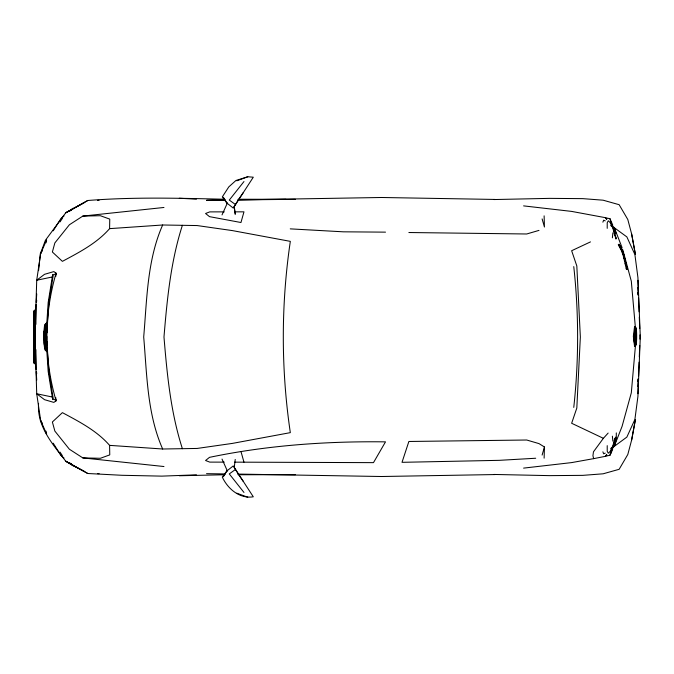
<?xml version="1.0" encoding="UTF-8"?>
<svg xmlns="http://www.w3.org/2000/svg" width="674" height="674" viewBox="0 0 674 674"><rect width="100%" height="100%" fill="white"/><g stroke="black" fill="none" stroke-linecap="round" stroke-linejoin="round"><path stroke-width="1.01" d="M35.924 324.363L36.084 304.378M55.858 276.247L56.102 273.172L53.827 271.605L44.526 274.318L36.716 280.249L34.997 337L36.716 393.751L40.642 420.34L46.616 434.132L45.992 431.149M46.169 329.131L45.444 348.138L46.329 339.797L46.203 328.609M634.967 342.139L635.481 328.642L634.849 334.574L635.119 342.51L634.773 333.31L635.472 327.648A2.814 0.514 -90 0 1 635.953 327.648C637.157 329.148 636.837 353.589 634.959 342.51M46.843 336.478L46.742 341.76M109.592 228.638L109.761 219.117L100.367 215.714L82.818 216.093L69.371 224.779L54.855 242.926L52.378 252.017L62.404 261.36C79.288 252.278 96.795 243.297 109.592 228.638L162.653 224.998L197.137 225.554L232.404 230.601L290.326 241.359C280.974 304.648 280.974 369.352 290.326 432.641L232.404 443.399L197.137 448.446L162.653 449.002L109.592 445.362C96.795 430.703 79.288 421.722 62.404 412.64L52.378 421.983L54.855 431.074L69.371 449.221L82.818 457.907L163.976 466.534M544.12 458.16L544.44 446.972L538.981 443.61L526.706 440.012L408.874 441.478L402.016 462.322L499.333 460.334L535.704 458.244M637.941 381.484L638.008 379.411M616.002 237.897L615.969 238.882L615.126 236.052M637.941 386.531L638.177 378.636M612.877 232.859L612.371 237.829M637.933 393.692L638.48 378.999M638.598 375.848L639.104 362.199M639.297 356.95L639.727 345.4M639.963 339.098L639.963 334.902M44.13 332.602L44.29 344.161L45.259 348.618L44.13 332.602L45.124 332.602M635.725 339.258L634.959 344.675L634.681 344.144M636.416 339.679L635.784 328.305L636.416 339.679L635.649 339.393M47.433 341.566L46.455 349.545A3.96 0.725 -90 0 1 45.773 349.545M634.706 329.721L634.411 342.51L634.63 329.215M36.211 302.281L36.725 293.906M46.767 323.891L48.174 302.525L52.698 274.411M47.509 322.88L48.848 302.525L53.372 274.411M44.172 334.127L44.164 339.898M636.264 340.437L635.447 346.065L634.563 346.495L633.349 336.368L634.571 326.393L635.472 326.932L636.34 333.622M38.57 270.653L40.314 253.997L45.411 240.306L65.749 212.79L87.788 200.498C133.359 196.892 179.057 198.198 224.686 199.243M44.155 332.012L45.183 325.567L45.866 327.901L44.627 333.023L44.155 332.012L45.15 332.012L45.377 329.013M636.391 340.092L635.666 344.675L635.186 343.015L636.062 339.376L636.391 340.092L635.287 339.544M635.574 344.237L631.311 392.816L622.085 426.339L614.258 446.298L612.169 448.623M606.659 454.411L605.597 456.197L609.978 455.287C610.737 448.833 615.387 443.922 615.472 437.14M573.768 407.408C578.89 360.598 578.89 313.402 573.768 266.592M607.215 445.64L607.223 451.327L608.319 453.198L610.13 451.437L612.076 447.148L610.754 448.513M36.455 302.441L36.725 300.419M235.226 459.432L234.249 467.47L238.537 474.445M494.067 474.454L549.622 475.633L582.884 475.355L603.112 473.805L619.136 469.306L627.797 454.512L631.631 440.063L635.38 419.607M631.631 440.063L635.363 419.86M623.054 253.306L621.714 249.119L619.103 244.266L621.816 249.102L620.99 249.498L619.094 246.136M45.992 242.851L46.616 239.868L40.642 253.66L36.716 280.249L52.446 276.947M614.755 438.277L612.75 446.407M56.102 273.172C43.844 314.758 43.844 359.242 56.102 400.828L53.827 402.395L44.526 399.682L36.716 393.751L52.446 397.053M44.627 327.438L45.487 323.613L46.733 322.998L47.407 325.744M45.958 328.609L44.703 334.152L45.293 347.658L45.697 333.579L44.762 337.202L45.756 337.202L46.228 335.391M635.186 341.432L635.616 339.528M635.119 342.51L636.012 338.575L635.59 328.988L635.296 338.988L635.961 336.41L635.262 336.41M615.227 442.38L614.326 446.314L626.862 437.097L634.891 419.489L637.924 396.388L640.3 337L637.924 277.612L634.891 254.511L626.862 236.903L614.258 227.702L612.169 225.377M45.916 329.131L44.762 334.152L44.762 337.202M635.169 341.246L635.582 339.469M635.144 342.139L635.961 338.575M46.641 347.337L46.152 348.399M47.584 347.725L46.725 351.314L45.461 350.556M182.393 225.293C170.749 261.453 167.085 299.332 163.984 337C167.085 374.668 170.749 412.547 182.393 448.707M542.123 455.076L544.44 446.972M615.985 440.434L614.258 446.298L616.297 437.78L616.297 432.91M613.677 446.298L615.893 437.889L613.803 444.41M609.978 455.287L613.509 445.346M55.858 397.753L55.774 400.794L54.442 399.294M635.422 344.827L634.866 345.636L634.057 339.073L634.765 327.648A2.814 0.514 -90 0 1 635.245 327.648M602.885 222.184L603.626 220.196L605.26 220.878M162.653 224.998C147.134 260.147 146.957 299.382 143.697 337C146.957 374.618 147.134 413.853 162.653 449.002M610.812 453.762L612.733 448.951M222.024 214.922L227.424 202.899M45.773 326.25L45.992 325.778M42.125 250.374L40.314 253.997L42.26 250.509M223.397 476.72L226.911 470.915L233.246 465.928L253.298 496.805C239.615 499.004 227.795 488.869 222.285 477.074L226.911 470.915M238.537 199.555L234.249 206.53L235.184 213.439M53.212 230.803L60.963 218.544L64.013 215.975M60.003 221.923L62.278 218.469M608.15 433.062L603.373 438.319L593.465 451.816L592.935 455.708L593.642 458.649L605.176 456.365M239.076 198.687L243.272 192.629M243.971 181.55L229.278 200.094L235.529 204.559M54.442 274.706L55.774 273.206L56.094 274.175M70.997 210.288L73.18 208.249L69.363 211.468M605.597 456.197L606.878 455.076M235.529 469.441L229.278 473.906L243.971 492.45M619.103 244.266L618.277 244.662L618.715 245.437L619.465 245.058M618.943 245.446L619.566 245.1M619.153 245.951L620.577 248.714L621.377 248.318M620.99 249.498L621.816 249.102M87.788 200.498L65.749 212.79L84.065 202.832M590.483 241.89L571.645 250.728L576.818 265.96L580.348 337L576.818 408.04L571.645 423.272L603.373 438.319M605.26 453.122L603.626 453.804L602.885 451.816M236.785 180.817L247.762 176.773L253.298 177.195L233.246 208.072L226.911 203.085L222.285 196.926L228.806 186.883L235.917 180.497L247.762 176.773M538.981 230.39L526.706 233.988L408.874 232.522M620.577 248.714L621.192 249.447M626.188 268.286L627.039 268.092M234.628 462.145L373.48 462.642L385.503 441.858C326.494 441.133 267.325 445.287 209.488 457.351L205.562 460.511L209.732 462.111L224.257 462.137M593.642 458.649L571.603 462.6L523.597 468.118M82.818 216.093L163.976 207.466M196.42 474.833L161.811 476.13L121.952 475.288L87.788 473.502L65.749 461.21C52.656 444.09 36.834 426.549 38.57 403.347M179.309 475.751L224.686 474.757M224.324 200.085L206.547 200.321L225.352 200.085M295.397 199.31L237.922 199.917L381.535 197.49L495.154 199.445M494.067 199.546L549.622 198.367L582.884 198.645L603.112 200.195L619.136 204.694L627.797 219.488L631.631 233.937L635.363 254.14M224.257 211.863L209.732 211.889L205.562 213.49L209.488 216.649L240.963 222.513L243.971 211.838L234.628 211.855M495.154 474.555L381.535 476.51L237.888 474.075M97.57 200.363L99.086 200.363M45.933 324.202L46.944 326.663L47.416 332.729M97.57 473.637L99.086 473.637M238.2 474.749L295.397 474.69M238.2 199.251L286.037 199.293M385.503 232.142L343.361 231.822L290.267 228.865M206.547 473.679L225.352 473.915M82.818 457.907L100.367 458.286L109.761 454.883L109.592 445.362M179.309 198.249L196.42 199.167M523.597 205.882L571.603 211.4L605.176 217.635M606.659 219.589L605.597 217.803L609.978 218.713L612.733 225.049M236.785 493.183L247.762 497.227M84.065 471.168L73.18 465.751L65.749 461.21L87.788 473.502M64.013 458.025L60.963 455.456L53.212 443.197M69.363 462.533L73.18 465.751L70.997 463.712M605.597 217.803L606.878 218.924M621.714 249.119L623.77 255.016L623.155 253.508M46.177 325.567L46.573 326.309M610.754 225.487L612.076 226.852L610.13 222.563L608.319 220.802L607.223 222.673L607.215 228.36M621.411 250.374L622.153 252.876M239.076 475.313L243.272 481.371M60.003 452.077L62.278 455.531M612.371 436.171L612.877 441.141M223.397 197.28L226.911 203.085M42.26 423.491L40.314 420.003L42.125 423.626M623.391 256.179L622.405 253.584M222.024 459.078L227.424 471.101M621.386 250.13L621.091 249.473L621.335 250.408M615.227 231.62L614.326 227.686L622.085 247.661M622.995 253.062L625.539 262.076L625.084 260.518M622.995 252.548L622.085 250.138L622.827 252.573M622.49 253.289L622.65 253.753M623.492 253.938L625.009 260.316M624.983 263.012L623.399 256.28M614.258 227.702L615.985 233.566M542.123 218.924L544.44 227.028L544.12 215.84M240.963 451.487L243.971 462.162M622.852 249.953L631.311 281.184L635.397 327.699M612.75 227.593L614.755 235.723M624.891 259.001L624.343 257.013L624.857 259.557M624.975 260.054L627.326 269.204L626.432 269.415L625.868 267.03M626.357 265.211L626.028 263.981L626.357 265.632M626.373 266.07L627.123 269.255M625.042 259.524L626.298 265.649M626.18 265.135L625.758 263.248L626.483 266.432M625.683 266.238L625.118 263.753M624.469 260.198L624.579 260.678M624.444 260.215L624.646 261.124M625.127 263.399L625.236 263.905M623.745 257.872L623.854 258.395M631.631 233.937L635.38 254.393M53.372 399.589L48.848 371.475L47.509 351.12M52.698 399.589L48.174 371.475L46.835 351.12M635.287 328.963L635.599 331.473M234.164 206.665L235.226 214.568M36.455 371.559L36.725 373.581M609.978 218.713C611.335 225.672 615.463 231.511 615.969 238.882L615.91 237.88M36.084 369.622L35.924 349.637M36.211 371.719L36.725 380.094M635.961 336.41L636.012 337.278M46.051 345.155L45.756 337.202M637.933 280.308L638.48 295.001M638.598 298.152L639.104 311.801M639.297 317.05L639.727 328.6M637.941 287.469L638.177 295.364M637.941 292.516L638.008 294.589M56.094 399.825L56.102 400.828M34.037 311.733L34.037 362.267M43.861 332.088L43.886 342.628L44.779 349.545A3.96 0.725 -90 0 0 45.461 349.545L46.506 336.014L45.318 324.202L44.535 325.348L43.861 332.088M35.04 310.057L33.7 310.891L33.7 363.109L35.04 363.943L35.04 310.057"/></g></svg>
